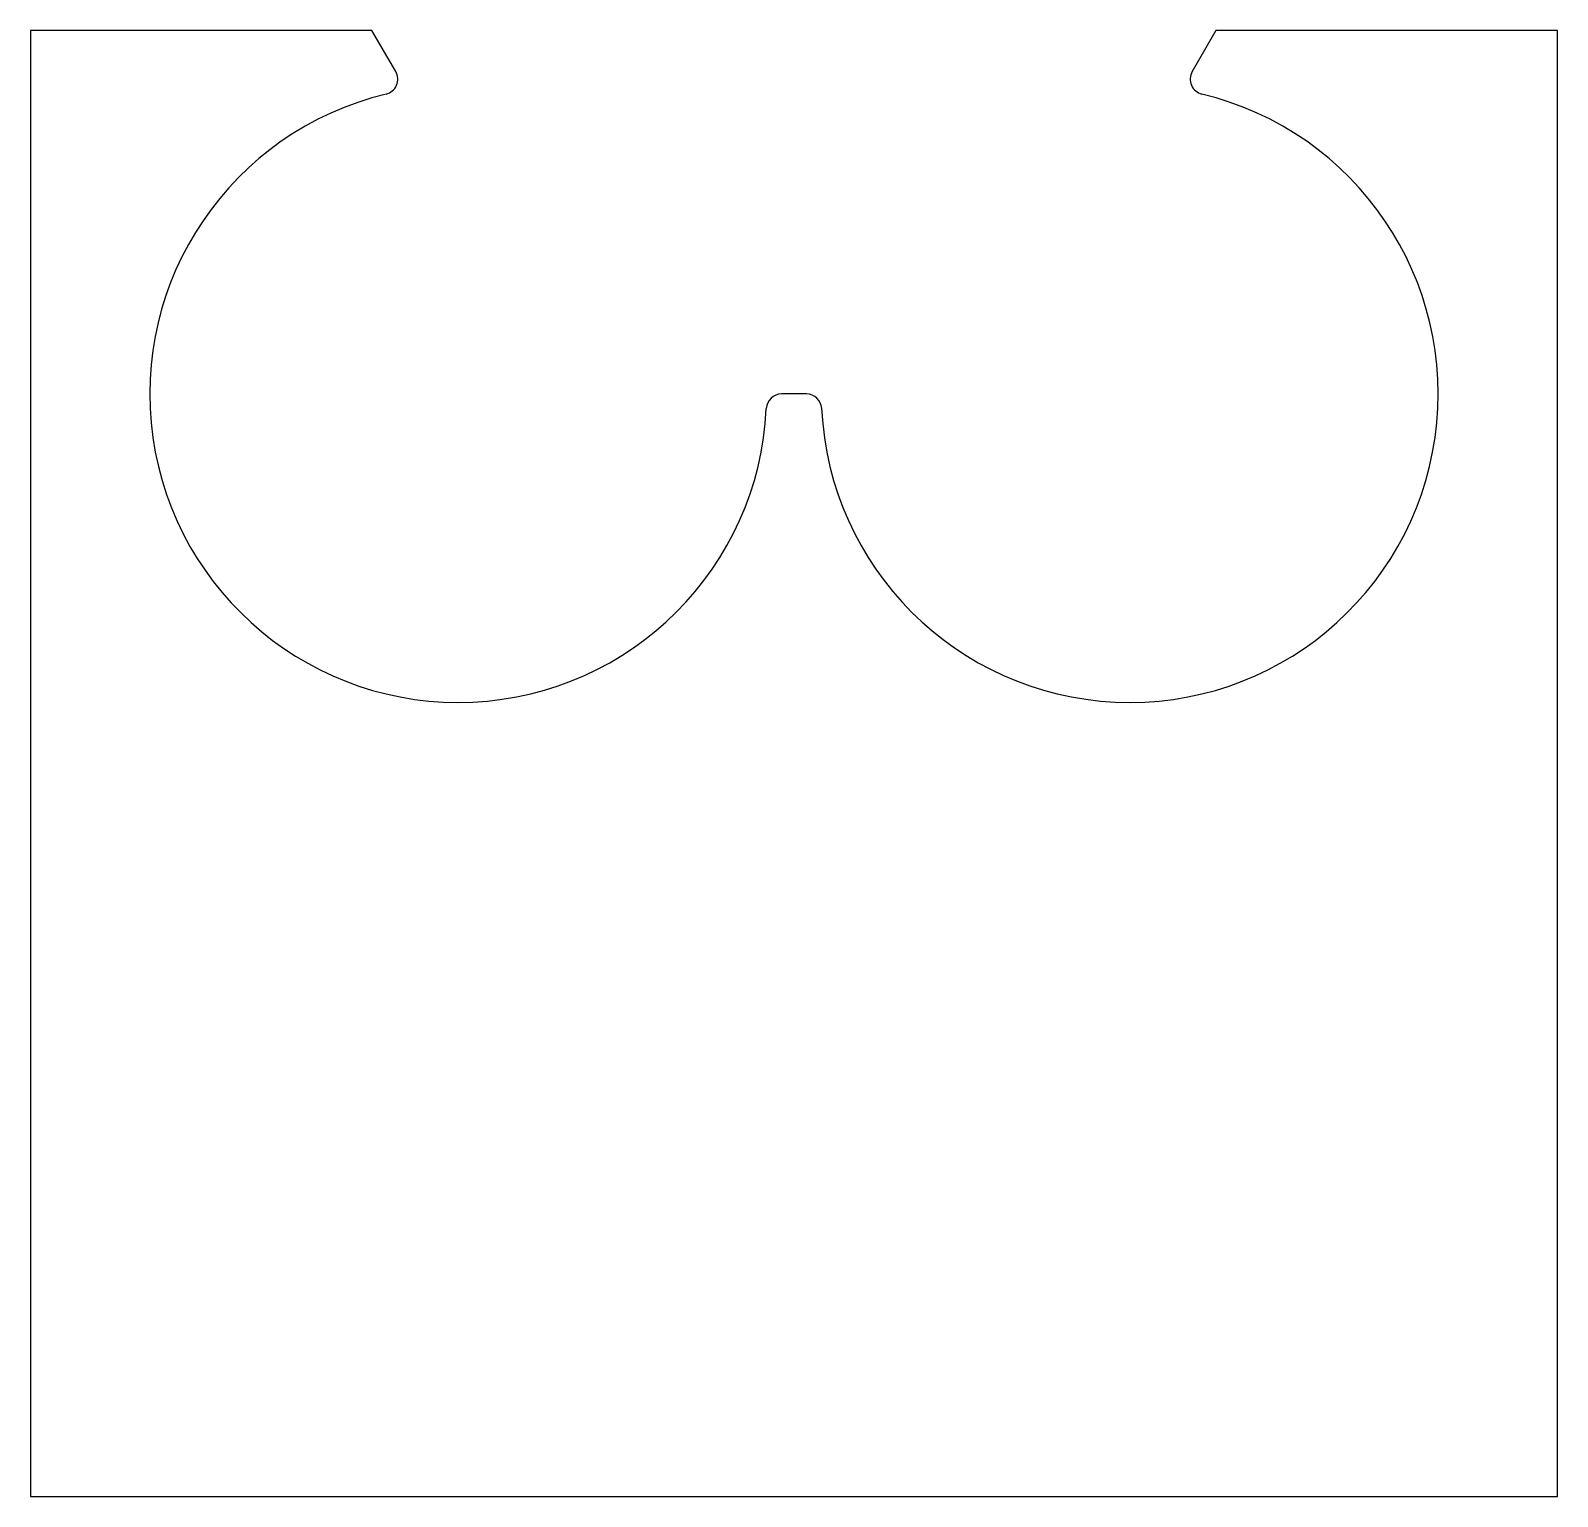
# Model space of a CAD drawing. Extents: x 1322.9 to 1347.9, y -85.5 to -61.5.
import ezdxf

# ---------------------------------------------------------------- set-up
doc = ezdxf.new("R2010")
doc.units = 0
doc.header["$LTSCALE"] = 15
doc.layers.get('0').update_dxf_attribs({"linetype": 'CONTINUOUS'})

msp = doc.modelspace()

# ---------------------------------------------------------------- linework, layer by layer
at = {"ltscale": 0.05}
for p, q in [((1322.915, -61.463), (1322.915, -85.463)), ((1328.505, -61.463), (1322.915, -61.463)), ((1328.893, -62.135), (1328.505, -61.463)), ((1342.324, -61.463), (1341.936, -62.135)), ((1347.915, -61.463), (1342.324, -61.463)), ((1347.915, -85.463), (1347.915, -61.463)), ((1335.618, -67.413), (1335.211, -67.413)), ((1322.915, -85.463), (1347.915, -85.463))]:
    msp.add_line(p, q, dxfattribs=at)
for centre, radius, start, end in [((1328.677, -62.26), 0.25, 283.5339, 30), ((1342.153, -62.26), 0.25, 150, 256.4661), ((1329.917, -67.413), 5.05, 103.5339, 357.2964), ((1340.912, -67.413), 5.05, 182.7036, 76.4661), ((1335.211, -67.663), 0.25, 90, 177.2964), ((1335.618, -67.663), 0.25, 2.7036, 90)]:
    msp.add_arc(centre, radius, start, end, dxfattribs=at)

doc.saveas('drawing.dxf')
